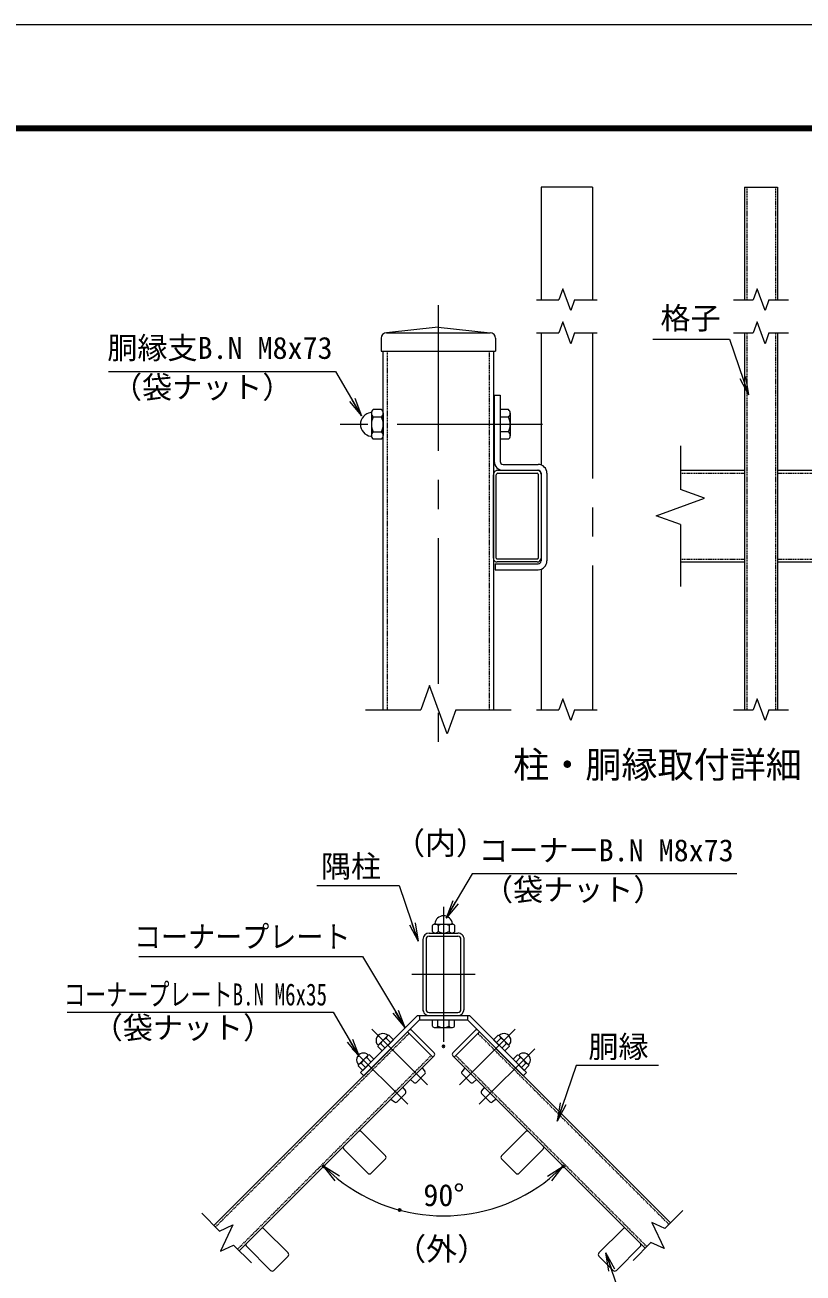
# Model space of a CAD drawing. Units: millimetres, scale not verified. Extents: x -4200 to 4200, y -2970 to 2970.
# Drawn here: x 490 to 2187, y 247 to 2970 of the extents above; entities that cross this region are included whole.
import ezdxf
from ezdxf.enums import TextEntityAlignment as Align

# ---------------------------------------------------------------- set-up
doc = ezdxf.new("R2010")
doc.units = ezdxf.units.MM
doc.header["$LTSCALE"] = 10
doc.header["$PDMODE"] = 32
doc.header["$PDSIZE"] = 5
doc.linetypes.add('USER1', pattern=[50.8, 31.75, -6.35, 6.35, -6.35])
doc.linetypes.add('USER2', pattern=[0.375, 0.25, -0.125])
for name, color, linetype, lineweight in [('0-0_D-TTL-TXT', 7, 'Continuous', 18), ('0-1_D-BMK', 2, 'USER1', 13), ('0-2_D-STR3', 3, 'Continuous', 13), ('0-3_D-STR-DIM', 7, 'Continuous', 13), ('0-4_0', 7, 'Continuous', 18), ('0-6_D-STR-TXT', 7, 'Continuous', 13), ('0-7_D-STR1', 1, 'Continuous', 18), ('0-8_D-TTL', 7, 'Continuous', 18)]:
    doc.layers.add(name, color=color, linetype=linetype, lineweight=lineweight)
doc.layers.add('0-5_Defpoints', color=253, linetype='Continuous')
doc.styles.add('ＭＳ ゴシック', font='')
doc.styles.get('ＭＳ ゴシック').set_extended_font_data('MS Gothic')

# ---------------------------------------------------------------- blocks, each defined once
blk = doc.blocks.new('_Open')
at = {"layer": '0-4_0'}
blk.add_line((-10, 1.667), (0, 0), dxfattribs=at)
blk.add_lwpolyline([(-10, -1.667), (0, 0), (-10, 0)], dxfattribs=at)

msp = doc.modelspace()

# ---------------------------------------------------------------- linework, layer by layer
at = {"layer": '0-0_D-TTL-TXT'}
msp.add_point((2034.54, 1370.25), dxfattribs=at)
at = {"layer": '0-1_D-BMK'}
for p, q in [((1391.69, 2358.45), (1391.69, 1360.31)), ((1391.69, 2358.45), (1391.69, 1360.31)), ((1619.06, 2098.45), (1177.9, 2098.45)), ((1402.95, 1046.27), (1402.95, 751.79)), ((1333.65, 899.09), (1472.25, 899.09)), ((1246.49, 779.02), (1367.74, 657.77)), ((1559.4, 779.02), (1438.15, 657.77)), ((1204.07, 736.6), (1325.32, 615.35)), ((1601.83, 736.6), (1480.58, 615.35))]:
    msp.add_line(p, q, dxfattribs=at)
at = {"layer": '0-2_D-STR3'}
for p, q in [((1513.69, 2162.45), (1513.69, 2017.65)), ((1513.69, 2162.45), (1526.49, 2162.45)), ((1526.49, 2162.45), (1526.49, 2017.65)), ((1267.69, 2131.1), (1249.69, 2131.1)), ((1526.49, 2130.85), (1526.49, 2066.05)), ((1544.49, 2130.85), (1526.49, 2130.85)), ((1245.69, 2123.64), (1245.69, 2074.25)), ((1245.69, 2123.64), (1245.69, 2074.25)), ((1249.69, 2114.9), (1267.69, 2114.9)), ((1271.69, 2123.64), (1271.69, 2074.25)), ((1271.69, 2123.64), (1271.69, 2074.25)), ((1511.69, 2114.45), (1513.69, 2114.45)), ((1544.49, 2114.65), (1526.49, 2114.65)), ((1548.49, 2123.39), (1548.49, 2074.01)), ((1249.69, 2082.5), (1267.69, 2082.5)), ((1511.69, 2082.45), (1513.69, 2082.45)), ((1544.49, 2082.25), (1526.49, 2082.25)), ((1267.69, 2066.3), (1249.69, 2066.3)), ((1544.49, 2066.05), (1526.49, 2066.05)), ((1530.89, 1998.45), (1607.29, 1998.45)), ((1532.89, 2011.25), (1609.29, 2011.25)), ((1615.69, 1992.07), (1615.69, 1800.87)), ((1628.49, 1992.05), (1628.49, 1800.85)), ((1515.69, 1794.45), (1609.29, 1794.45)), ((1515.69, 1794.45), (1515.69, 1781.65)), ((1515.69, 1781.65), (1609.29, 1781.65)), ((1384.43, 1008.59), (1421.47, 1008.59)), ((1384.43, 1008.59), (1421.47, 1008.59)), ((1378.83, 992.09), (1378.83, 1005.59)), ((1384.43, 989.09), (1421.47, 989.09)), ((1384.43, 989.09), (1421.47, 989.09)), ((1390.98, 1005.59), (1390.98, 992.09)), ((1415.28, 1005.59), (1415.28, 992.09)), ((1427.43, 992.09), (1427.43, 1005.59)), ((1346.47, 809.09), (1222.05, 684.67)), ((1350.45, 799.49), (1228.84, 677.88)), ((1346.47, 809.09), (1459.42, 809.09)), ((1350.45, 809.09), (1350.45, 799.49)), ((1350.45, 799.49), (1455.45, 799.49)), ((1378.65, 799.49), (1427.25, 799.49)), ((1378.65, 785.99), (1378.65, 799.49)), ((1390.8, 785.99), (1390.8, 799.49)), ((1415.1, 785.99), (1415.1, 799.49)), ((1427.25, 785.99), (1427.25, 799.49)), ((1455.45, 809.09), (1455.45, 799.49)), ((1455.45, 799.49), (1577.05, 677.88)), ((1459.42, 809.09), (1583.84, 684.67)), ((1281.38, 765.22), (1260.3, 744.13)), ((1284, 765.92), (1281.38, 765.22)), ((1284, 765.92), (1293.65, 756.26)), ((1327.48, 776.52), (1324.3, 773.34)), ((1324.3, 773.34), (1379.45, 718.19)), ((1333.85, 776.52), (1382.64, 727.73)), ((1384.24, 782.99), (1421.28, 782.99)), ((1472.05, 776.52), (1423.26, 727.73)), ((1481.59, 773.34), (1426.44, 718.19)), ((1478.41, 776.52), (1481.59, 773.34)), ((1478.41, 776.52), (1481.59, 773.34)), ((1521.9, 765.92), (1512.25, 756.26)), ((1521.9, 765.92), (1524.51, 765.22)), ((1524.51, 765.22), (1545.59, 744.13)), ((1260.3, 744.13), (1259.6, 741.52)), ((1259.6, 741.52), (1269.25, 731.87)), ((1265.78, 747.69), (1275.43, 738.04)), ((1293.65, 756.26), (1269.25, 731.87)), ((1277.82, 759.74), (1287.47, 750.09)), ((1512.25, 756.26), (1536.64, 731.87)), ((1528.07, 759.74), (1518.42, 750.09)), ((1540.12, 747.69), (1530.47, 738.04)), ((1546.29, 741.52), (1536.64, 731.87)), ((1545.59, 744.13), (1546.29, 741.52)), ((1238.96, 722.79), (1217.87, 701.71)), ((1251.22, 713.84), (1226.83, 689.44)), ((1235.4, 717.31), (1245.05, 707.66)), ((1241.57, 723.49), (1238.96, 722.79)), ((1241.57, 723.49), (1251.22, 713.84)), ((1382.64, 721.37), (1379.45, 718.19)), ((1423.26, 721.37), (1426.44, 718.19)), ((1564.32, 723.49), (1554.67, 713.84)), ((1554.67, 713.84), (1579.07, 689.44)), ((1570.5, 717.31), (1560.85, 707.66)), ((1564.32, 723.49), (1566.93, 722.79)), ((1566.93, 722.79), (1588.02, 701.71)), ((1217.87, 701.71), (1217.17, 699.09)), ((1217.17, 699.09), (1226.83, 689.44)), ((1222.05, 684.67), (1228.84, 677.88)), ((1223.35, 705.27), (1233, 695.62)), ((1344, 663.21), (1362.3, 681.52)), ((1356.12, 694.85), (1362.55, 687.19)), ((1449.77, 694.85), (1443.34, 687.19)), ((1461.9, 663.21), (1443.59, 681.52)), ((1582.54, 705.27), (1572.89, 695.62)), ((1583.84, 684.67), (1577.05, 677.88)), ((1588.72, 699.09), (1579.07, 689.44)), ((1588.02, 701.71), (1588.72, 699.09)), ((1330.66, 669.4), (1338.33, 662.97)), ((1475.23, 669.4), (1467.57, 662.97)), ((1288.24, 626.97), (1295.9, 620.54)), ((1301.57, 620.79), (1319.88, 639.09)), ((1313.69, 652.43), (1320.12, 644.76)), ((1492.2, 652.43), (1485.77, 644.76)), ((1504.32, 620.79), (1486.02, 639.09)), ((1517.66, 626.97), (1509.99, 620.54))]:
    msp.add_line(p, q, dxfattribs=at)
for centre, radius, start, end in [((1247.69, 2098.7), 26, 97.16806, 262.83194), ((1244.2, 2126.48), 2, 277.16806, 350.16084), ((1255.84, 2123), 10.17, 127.21089, 232.78911), ((1261.54, 2123), 10.17, 307.21089, 52.78911), ((1538.34, 2122.75), 10.17, 307.21089, 52.78911), ((1280.49, 2098.7), 34.8, 152.26063, 207.73937), ((1236.88, 2098.7), 34.8, 332.26063, 27.73937), ((1513.68, 2098.45), 34.8, 332.26063, 27.73937), ((1244.2, 2070.92), 2, 16.57981, 82.83194), ((1255.89, 2074.4), 10.2, 127.42505, 232.57495), ((1261.49, 2074.4), 10.2, 307.42505, 52.57495), ((1538.29, 2074.15), 10.2, 307.42505, 52.57495), ((1532.89, 2017.65), 19.2, 180, 270), ((1532.89, 2017.65), 6.4, 180, 270), ((1609.29, 1992.05), 19.2, 0, 90), ((1609.29, 1992.05), 6.4, 0, 90), ((1609.29, 1800.85), 6.4, 270, 0), ((1609.29, 1800.85), 19.2, 270, 0), ((1384.9, 1000.97), 7.63, 37.21089, 142.78911), ((1382.29, 1009.71), 1.5, 279.83916, 352.83194), ((1403.13, 1007.09), 19.5, 7.16806, 172.83194), ((1403.13, 982.48), 26.1, 62.26063, 117.73937), ((1421.35, 1000.94), 7.65, 37.42505, 142.57495), ((1423.97, 1009.71), 1.5, 187.16806, 253.42019), ((1384.9, 996.7), 7.63, 217.21089, 322.78911), ((1403.13, 1015.19), 26.1, 242.26063, 297.73937), ((1421.35, 996.74), 7.65, 217.42505, 322.57495), ((1270.78, 754.74), 14.91, 44.64798, 225.35202), ((1297.22, 751.02), 21.27, 138.1158, 155.77947), ((1330.66, 773.34), 4.5, 45, 135), ((1384.72, 790.6), 7.63, 217.21089, 322.78911), ((1402.95, 809.09), 26.1, 242.26063, 297.73937), ((1421.17, 790.64), 7.65, 217.42505, 322.57495), ((1475.23, 773.34), 4.5, 45, 135), ((1535.11, 754.74), 14.91, 314.64798, 135.35202), ((1508.67, 751.02), 21.27, 24.22053, 41.8842), ((1274.5, 728.3), 21.27, 114.22053, 131.8842), ((1290.3, 735.22), 27.51, 116.96185, 153.03815), ((1515.6, 735.22), 27.51, 26.96185, 63.03815), ((1531.39, 728.3), 21.27, 48.1158, 65.77947), ((1228.35, 712.31), 14.91, 44.64798, 225.35202), ((1247.87, 692.79), 27.51, 116.96185, 153.03815), ((1254.79, 708.59), 21.27, 138.1158, 155.77947), ((1379.45, 724.55), 4.5, 315, 45), ((1426.44, 724.55), 4.5, 135, 225), ((1577.54, 712.31), 14.91, 314.64798, 135.35202), ((1551.1, 708.59), 21.27, 24.22053, 41.8842), ((1558.02, 692.79), 27.51, 26.96185, 63.03815), ((1232.08, 685.87), 21.27, 114.22053, 131.8842), ((1359.33, 684.49), 4.2, 315, 40), ((1446.56, 684.49), 4.2, 140, 225), ((1573.82, 685.87), 21.27, 48.1158, 65.77947), ((1341.03, 666.18), 4.2, 230, 315), ((1464.87, 666.18), 4.2, 225, 310), ((1316.91, 642.06), 4.2, 315, 40), ((1488.99, 642.06), 4.2, 140, 225), ((1298.6, 623.76), 4.2, 230, 315), ((1507.29, 623.76), 4.2, 225, 310)]:
    msp.add_arc(centre, radius, start, end, dxfattribs=at)
at = {"layer": '0-3_D-STR-DIM'}
for p, q in [((1605.52, 2370.52), (1654.37, 2370.52)), ((1663.03, 2394.31), (1654.37, 2370.52)), ((1680.35, 2346.74), (1663.03, 2394.31)), ((1689, 2370.52), (1680.35, 2346.74)), ((1689, 2370.52), (1737.86, 2370.52)), ((2035.43, 2370.52), (2078.29, 2370.52)), ((2086.95, 2394.31), (2078.29, 2370.52)), ((2104.26, 2346.74), (2086.95, 2394.31)), ((2112.92, 2370.52), (2104.26, 2346.74)), ((2112.92, 2370.52), (2155.77, 2370.52)), ((1663.03, 2322.24), (1654.37, 2298.45)), ((1680.35, 2274.67), (1663.03, 2322.24)), ((2086.95, 2322.24), (2078.29, 2298.45)), ((2104.26, 2274.67), (2086.95, 2322.24)), ((1605.52, 2298.45), (1654.37, 2298.45)), ((1689, 2298.45), (1680.35, 2274.67)), ((1689, 2298.45), (1737.86, 2298.45)), ((2035.43, 2298.45), (2078.29, 2298.45)), ((2112.92, 2298.45), (2104.26, 2274.67)), ((2112.92, 2298.45), (2155.77, 2298.45)), ((1919.6, 2052.17), (1919.6, 1956.93)), ((1866.75, 1899.22), (1972.46, 1937.69)), ((1972.46, 1937.69), (1919.6, 1956.93)), ((1919.6, 1879.98), (1866.75, 1899.22)), ((1919.6, 1879.98), (1919.6, 1744.74)), ((1372.45, 1529.04), (1353.21, 1476.19)), ((1372.45, 1529.04), (1353.21, 1476.19)), ((1410.93, 1423.33), (1372.45, 1529.04)), ((1410.93, 1423.33), (1372.45, 1529.04)), ((1663.03, 1499.97), (1654.37, 1476.19)), ((1680.35, 1452.4), (1663.03, 1499.97)), ((2086.95, 1499.97), (2078.29, 1476.19)), ((2104.26, 1452.4), (2086.95, 1499.97)), ((1232.98, 1476.19), (1353.21, 1476.19)), ((1232.98, 1476.19), (1353.21, 1476.19)), ((1430.17, 1476.19), (1410.93, 1423.33)), ((1430.17, 1476.19), (1410.93, 1423.33)), ((1430.17, 1476.19), (1550.4, 1476.19)), ((1430.17, 1476.19), (1550.4, 1476.19)), ((1605.52, 1476.19), (1654.37, 1476.19)), ((1689, 1476.19), (1680.35, 1452.4)), ((1689, 1476.19), (1737.86, 1476.19)), ((2035.43, 1476.19), (2078.29, 1476.19)), ((2112.92, 1476.19), (2104.26, 1452.4)), ((2112.92, 1476.19), (2155.77, 1476.19)), ((1885.89, 344.5), (1924.83, 383.44)), ((914.43, 338.93), (875.49, 377.87)), ((1857.22, 357.87), (1883.96, 300.52)), ((1885.89, 344.5), (1857.22, 357.87)), ((914.43, 338.93), (943.11, 352.3)), ((943.11, 352.3), (916.37, 294.95)), ((916.37, 294.95), (945.04, 308.32)), ((983.98, 269.38), (945.04, 308.32)), ((1816.34, 274.95), (1855.28, 313.89)), ((1883.96, 300.52), (1855.28, 313.89))]:
    msp.add_line(p, q, dxfattribs=at)
msp.add_arc((1402.95, 741.68), 369.62, 231.20351, 308.79649, dxfattribs=at)
at = {"layer": '0-5_Defpoints'}
for p in [(1402.95, 741.68), (1141.58, 480.32), (1664.31, 480.32), (1307.28, 384.65)]:
    msp.add_point(p, dxfattribs=at)
at = {"layer": '0-6_D-STR-TXT'}
for points in [[(1859.38, 2284.62), (2026.98, 2284.62), (2067.86, 2165.17)], [(672, 2214.25), (1167.28, 2214.25), (1222.9, 2119.34)], [(2042.76, 1118.29), (1465.43, 1118.29), (1409.82, 1023.39)], [(1126.75, 1092.56), (1306.36, 1092.56), (1347.23, 973.11)], [(738.29, 937.95), (1226.4, 937.95), (1317.9, 784.86)], [(582.3, 816.59), (1162.19, 816.59), (1217.8, 721.69)], [(1871.93, 700.22), (1692.33, 700.22), (1651.45, 580.77)], [(1978.42, 170), (1798.81, 170), (1757.93, 289.45)]]:
    msp.add_lwpolyline(points, dxfattribs=at)
at = {"layer": '0-7_D-STR1', "linetype": 'USER1'}
for p, q in [((1615.69, 2616.24), (1615.69, 2370.52)), ((1727.69, 2616.24), (1615.69, 2616.24)), ((1727.69, 2616.24), (1727.69, 2370.52)), ((1615.69, 2298.45), (1615.69, 2010.16)), ((1727.69, 2298.45), (1727.69, 1476.19)), ((1615.69, 1782.75), (1615.69, 1476.19))]:
    msp.add_line(p, q, dxfattribs=at)
at = {"layer": '0-7_D-STR1'}
for p, q in [((2059.6, 2616.24), (2059.6, 2370.52)), ((2059.6, 2616.24), (2131.6, 2616.24)), ((2131.6, 2616.24), (2131.6, 2370.52)), ((1391.69, 2310.45), (1278.69, 2298.45)), ((1278.69, 2298.45), (1504.69, 2298.45)), ((1391.69, 2310.45), (1504.69, 2298.45)), ((2059.6, 2298.45), (2059.6, 1476.19)), ((2131.6, 2298.45), (2131.6, 1476.19)), ((1266.69, 2286.45), (1266.69, 2258.45)), ((1516.69, 2286.45), (1516.69, 2258.45)), ((1266.69, 2258.45), (1516.69, 2258.45)), ((1271.69, 1476.19), (1271.69, 2258.45)), ((1511.69, 2258.45), (1511.69, 1476.19)), ((1511.69, 1806.85), (1511.69, 1988.65)), ((1518.09, 1806.85), (1518.09, 1988.65)), ((1521.49, 1998.45), (1607.29, 1998.45)), ((1521.49, 1992.05), (1607.29, 1992.05)), ((1609.29, 1990.05), (1609.29, 1806.85)), ((1615.69, 1990.08), (1615.69, 1806.83)), ((1919.6, 1998.45), (2059.6, 1998.45)), ((2131.6, 1998.45), (2235.6, 1998.45)), ((1607.29, 1804.85), (1520.09, 1804.85)), ((1607.29, 1798.45), (1520.09, 1798.45)), ((1919.6, 1798.45), (2059.6, 1798.45)), ((2131.6, 1798.45), (2235.6, 1798.45)), ((1371.75, 989.09), (1434.15, 989.09)), ((1371.75, 982.19), (1434.15, 982.19)), ((1357.95, 975.29), (1357.95, 822.89)), ((1364.85, 975.29), (1364.85, 822.89)), ((1441.05, 822.89), (1441.05, 975.29)), ((1447.95, 822.89), (1447.95, 975.29)), ((1357.95, 809.09), (1447.95, 809.09)), ((1371.75, 815.99), (1434.15, 815.99)), ((1371.75, 809.09), (1434.15, 809.09)), ((902.16, 351.2), (1324.3, 773.34)), ((1898.16, 356.77), (1481.59, 773.34)), ((957.31, 296.05), (1379.45, 718.19)), ((1843.01, 301.61), (1426.44, 718.19)), ((1223.98, 555.5), (1276.16, 503.32)), ((1581.91, 555.5), (1529.73, 503.32)), ((1185.8, 517.32), (1237.98, 465.13)), ((1620.1, 517.32), (1567.91, 465.13)), ((1245.19, 465.13), (1276.16, 496.1)), ((1560.7, 465.13), (1529.73, 496.1)), ((1011.85, 343.37), (1064.03, 291.18)), ((1794.04, 343.37), (1741.86, 291.18)), ((973.66, 305.18), (1025.85, 253)), ((1832.23, 305.18), (1780.04, 253)), ((1033.06, 253), (1064.03, 283.97)), ((1772.83, 253), (1741.86, 283.97))]:
    msp.add_line(p, q, dxfattribs=at)
at = {"layer": '0-7_D-STR1', "linetype": 'USER2'}
for p, q in [((2064.4, 2616.24), (2064.4, 2370.52)), ((2126.8, 2616.24), (2126.8, 2370.52)), ((2064.4, 2298.45), (2064.4, 1476.19)), ((2126.8, 2298.45), (2126.8, 1476.19)), ((1280.89, 1476.19), (1280.89, 2258.45)), ((1502.49, 2258.45), (1502.49, 1476.19)), ((1919.6, 1992.05), (2059.6, 1992.05)), ((2131.6, 1992.05), (2235.6, 1992.05)), ((1919.6, 1804.85), (2059.6, 1804.85)), ((2131.6, 1804.85), (2235.6, 1804.85)), ((905.55, 347.81), (1327.69, 769.95)), ((1894.77, 353.38), (1478.2, 769.95)), ((953.92, 299.44), (1376.06, 721.58)), ((1846.4, 305.01), (1429.83, 721.58))]:
    msp.add_line(p, q, dxfattribs=at)
at = {"layer": '0-7_D-STR1'}
for centre, radius, start, end in [((1278.69, 2286.45), 12, 90, 180), ((1504.69, 2286.45), 12, 0, 90), ((1521.49, 1988.65), 9.8, 89.99999, 180), ((1521.49, 1988.65), 3.4, 89.99998, 180), ((1607.29, 1990.05), 8.4, 359.99951, 90), ((1607.29, 1990.05), 2, 0.00008, 90), ((1520.09, 1806.85), 8.4, 179.9997, 270), ((1520.09, 1806.85), 2, 179.99957, 270), ((1607.29, 1806.85), 2, 270, 0.00008), ((1607.29, 1806.85), 8.4, 270, 359.99971), ((1371.75, 975.29), 13.8, 90.00002, 179.99999), ((1371.75, 975.29), 6.9, 90.00002, 179.99999), ((1434.15, 975.29), 13.8, 0, 90.00002), ((1434.15, 975.29), 6.9, 0, 90.00002), ((1371.75, 822.89), 13.8, 179.99999, 270.00002), ((1371.75, 822.89), 6.9, 179.99999, 270.00002), ((1434.15, 822.89), 6.9, 270.00002, 0), ((1434.15, 822.89), 13.8, 270.00002, 0), ((1220.37, 551.89), 5.1, 44.99941, 135), ((1585.52, 551.89), 5.1, 45, 135.00059), ((1189.4, 520.92), 5.1, 135, 225), ((1616.49, 520.92), 5.1, 315, 45), ((1272.56, 499.71), 5.1, 315, 44.99941), ((1533.33, 499.71), 5.1, 135.00059, 225), ((1241.59, 468.74), 5.1, 224.99942, 315), ((1564.31, 468.74), 5.1, 225, 315.00058), ((1008.24, 339.76), 5.1, 44.99941, 135), ((1797.65, 339.76), 5.1, 45, 135.00059), ((977.27, 308.79), 5.1, 135, 225), ((1828.62, 308.79), 5.1, 315, 45), ((1060.43, 287.58), 5.1, 315, 44.99941), ((1745.47, 287.58), 5.1, 135.00059, 225), ((1029.46, 256.61), 5.1, 224.99942, 315), ((1776.44, 256.61), 5.1, 225, 315.00058)]:
    msp.add_arc(centre, radius, start, end, dxfattribs=at)
at = {"layer": '0-8_D-TTL'}
for points in [[(-4200.27, -2970), (4199.73, -2970), (4199.73, 2970), (-4200.27, 2970)], [(-3930.27, 2750), (3929.73, 2750), (3929.73, -2750), (-3930.27, -2750)], [(-3927.77, 2747.5), (3927.23, 2747.5), (3927.23, -2747.5), (-3927.77, -2747.5)], [(-3925.27, 2745), (3924.73, 2745), (3924.73, -2745), (-3925.27, -2745)], [(-3922.77, 2742.5), (3922.23, 2742.5), (3922.23, -2742.5), (-3922.77, -2742.5)], [(-3920.27, 2740), (3919.73, 2740), (3919.73, -2740), (-3920.27, -2740)]]:
    msp.add_lwpolyline(points, close=True, dxfattribs=at)

# ---------------------------------------------------------------- block references
at = {"layer": '0-3_D-STR-DIM', "xscale": 4, "yscale": 4}
for p, rotation in [((1141.58, 480.32), 138.10176), ((1664.31, 480.32), 41.89824)]:
    msp.add_blockref('_Open', p, dxfattribs=dict(at, rotation=rotation))
at = {"layer": '0-6_D-STR-TXT', "xscale": 4, "yscale": 4}
for p, rotation in [((2068.51, 2163.28), 288.89187), ((1223.91, 2117.62), 300.37182), ((1408.81, 1021.66), 239.62818), ((1347.88, 971.22), 288.89187), ((1318.93, 783.14), 300.8674), ((1218.82, 719.96), 300.37182), ((1650.8, 578.88), 251.10813), ((1757.29, 291.34), 108.89187)]:
    msp.add_blockref('_Open', p, dxfattribs=dict(at, rotation=rotation))

# ---------------------------------------------------------------- texts
at = {"layer": '0-0_D-TTL-TXT', "style": 'ＭＳ ゴシック'}
msp.add_text('柱・胴縁取付詳細', height=57.7, dxfattribs=at).set_placement((1554.95, 1310.21), align=Align.BOTTOM_LEFT)
at = {"layer": '0-3_D-STR-DIM', "style": 'ＭＳ ゴシック'}
msp.add_text('90°', height=48.09, dxfattribs=at).set_placement((1359.01, 378.81), align=Align.BOTTOM_LEFT)
at = {"layer": '0-6_D-STR-TXT', "style": 'ＭＳ ゴシック'}
for s, height, p in [('格子', 48.09, (1876.12, 2292.04)), ('胴縁支B.N M8x73', 48.09, (669.72, 2227.08)), ('（袋ナット）', 48.09, (679.91, 2141.31)), ('（内）', 49.49, (1295.18, 1145.57)), ('コーナーB.N M8x73', 48.09, (1479.07, 1131.13)), ('隅柱', 48.09, (1135.49, 1096.07)), ('（袋ナット）', 48.09, (1489.26, 1045.36)), ('（袋ナット）', 48.09, (637.82, 744.05)), ('胴縁', 48.09, (1719.05, 702.6)), ('（外）', 49.49, (1297.6, 260.33))]:
    msp.add_text(s, height=height, dxfattribs=at).set_placement(p, align=Align.BOTTOM_LEFT)
for s, width, p in [('コーナープレート', 0.9, (727.76, 942.55)), ('コーナープレートB.N M6x35', 0.7, (575.52, 816.54))]:
    msp.add_text(s, height=48.09, dxfattribs=dict(at, width=width)).set_placement(p, align=Align.BOTTOM_LEFT)

doc.saveas('drawing.dxf')
